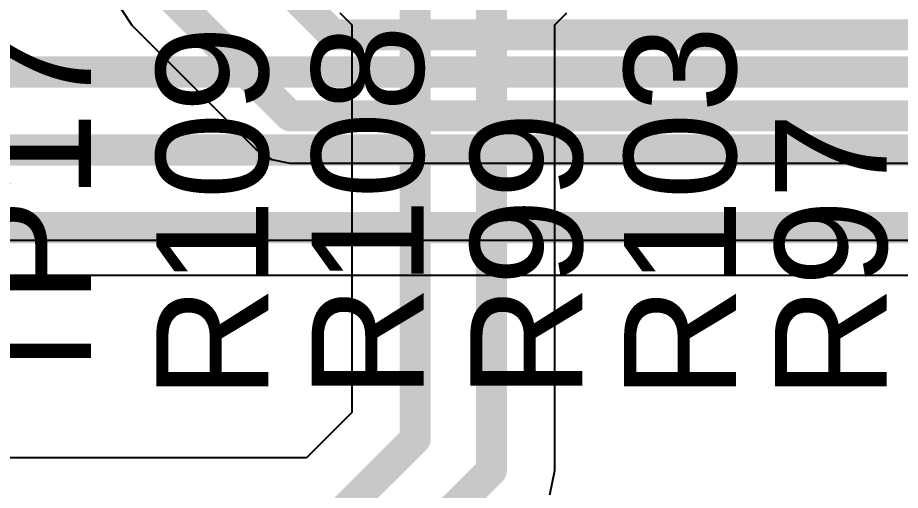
# Model space of a CAD drawing. Header units: inches. Extents: x 0 to 5379, y 0 to 5429.
# Drawn here: x 77.89 to 85.1, y 70.37 to 74.23 of the extents above; entities that cross this region are included whole.
import ezdxf

# ---------------------------------------------------------------- set-up
doc = ezdxf.new("R2010")
doc.units = ezdxf.units.IN
for name, color, linetype in [('Bottom Layer', 5, 'Continuous'), ('SIG 01', 90, 'Continuous'), ('Top Layer', 1, 'Continuous'), ('Top Overlay', 2, 'Continuous')]:
    doc.layers.add(name, color=color, linetype=linetype)
doc.styles.add('Arial', font='', dxfattribs={"height": 0.2})
doc.styles.get('Arial').set_extended_font_data('Arial')

msp = doc.modelspace()

# ---------------------------------------------------------------- linework, layer by layer
at = {"layer": 'Bottom Layer'}
for p, q in [((78.7367, 74.2987), (78.8209, 74.1727)), ((78.8209, 74.1727), (79.8369, 73.1567)), ((79.8369, 73.1567), (79.9629, 73.0725)), ((79.9629, 73.0725), (80.1116, 73.0429)), ((80.1116, 73.0429), (86.6394, 73.0429))]:
    msp.add_line(p, q, dxfattribs=at)
for points in [[(79.7306, 74.8284, 0.254, 0.254, 0), (80.4672, 74.0918, 0.254, 0.254, 0)], [(79.0956, 74.4474, 0.254, 0.254, 0), (80.1116, 73.4314, 0.254, 0.254, 0)], [(80.4672, 74.0918, 0.254, 0.254, 0), (86.1314, 74.0918, 0.254, 0.254, 0)], [(80.1116, 73.4314, 0.254, 0.254, 0), (86.6394, 73.4314, 0.254, 0.254, 0)]]:
    msp.add_lwpolyline(points, format="xyseb", dxfattribs=at)
for points in [[(80.4037, 74.0918, 0.127, 0.127, 1), (80.5307, 74.0918, 0.127, 0.127, 1)], [(80.4037, 74.0918, 0.127, 0.127, 1), (80.5307, 74.0918, 0.127, 0.127, 1)], [(80.0481, 73.4314, 0.127, 0.127, 1), (80.1751, 73.4314, 0.127, 0.127, 1)], [(80.0481, 73.4314, 0.127, 0.127, 1), (80.1751, 73.4314, 0.127, 0.127, 1)]]:
    msp.add_lwpolyline(points, format="xyseb", close=True, dxfattribs=at)
at = {"layer": 'SIG 01'}
for p, q in [((80.5189, 74.2728), (80.6162, 74.1755)), ((82.275, 74.1755), (82.3723, 74.2728)), ((80.6162, 74.1755), (80.6162, 71.0051)), ((82.275, 70.5325), (82.275, 74.1755)), ((80.6162, 71.0051), (80.2477, 70.6365)), ((80.2477, 70.6365), (70.1042, 70.6365)), ((82.2356, 70.3343), (82.275, 70.5325))]:
    msp.add_line(p, q, dxfattribs=at)
for points in [[(81.1342, 70.7905, 0.254, 0.254, 0), (81.1342, 74.39, 0.254, 0.254, 0)], [(81.757, 70.5325, 0.254, 0.254, 0), (81.757, 74.39, 0.254, 0.254, 0)], [(80.4622, 70.1186, 0.254, 0.254, 0), (81.1342, 70.7905, 0.254, 0.254, 0)], [(80.7201, 69.4956, 0.254, 0.254, 0), (81.757, 70.5325, 0.254, 0.254, 0)]]:
    msp.add_lwpolyline(points, format="xyseb", dxfattribs=at)
for points in [[(81.0707, 70.7905, 0.127, 0.127, 1), (81.1977, 70.7905, 0.127, 0.127, 1)], [(81.0707, 70.7905, 0.127, 0.127, 1), (81.1977, 70.7905, 0.127, 0.127, 1)], [(81.6935, 70.5325, 0.127, 0.127, 1), (81.8205, 70.5325, 0.127, 0.127, 1)], [(81.6935, 70.5325, 0.127, 0.127, 1), (81.8205, 70.5325, 0.127, 0.127, 1)]]:
    msp.add_lwpolyline(points, format="xyseb", close=True, dxfattribs=at)
at = {"layer": 'Top Layer'}
for p, q in [((0.381, 72.4154), (350, 72.4154)), ((67.0398, 72.1285), (89.027, 72.1285))]:
    msp.add_line(p, q, dxfattribs=at)
for points in [[(75.3998, 73.7887, 0.254, 0.254, 0), (87.8857, 73.7887, 0.254, 0.254, 0)], [(69.5423, 73.1514, 0.254, 0.254, 0), (88.3837, 73.1514, 0.254, 0.254, 0)], [(67.0398, 72.517, 0.254, 0.254, 0), (89.027, 72.517, 0.254, 0.254, 0)]]:
    msp.add_lwpolyline(points, format="xyseb", dxfattribs=at)

# ---------------------------------------------------------------- texts
at = {"layer": 'Top Overlay', "style": 'Arial'}
for s, p in [('R108', (81.2037, 71.1205)), ('TP17', (78.4859, 71.1204)), ('R109', (79.9337, 71.1144)), ('R103', (83.7552, 71.1144)), ('R99', (82.4991, 71.1204)), ('R97', (84.9867, 71.1144))]:
    msp.add_text(s, height=0.9144, rotation=90, dxfattribs=at).set_placement(p)

doc.saveas('drawing.dxf')
